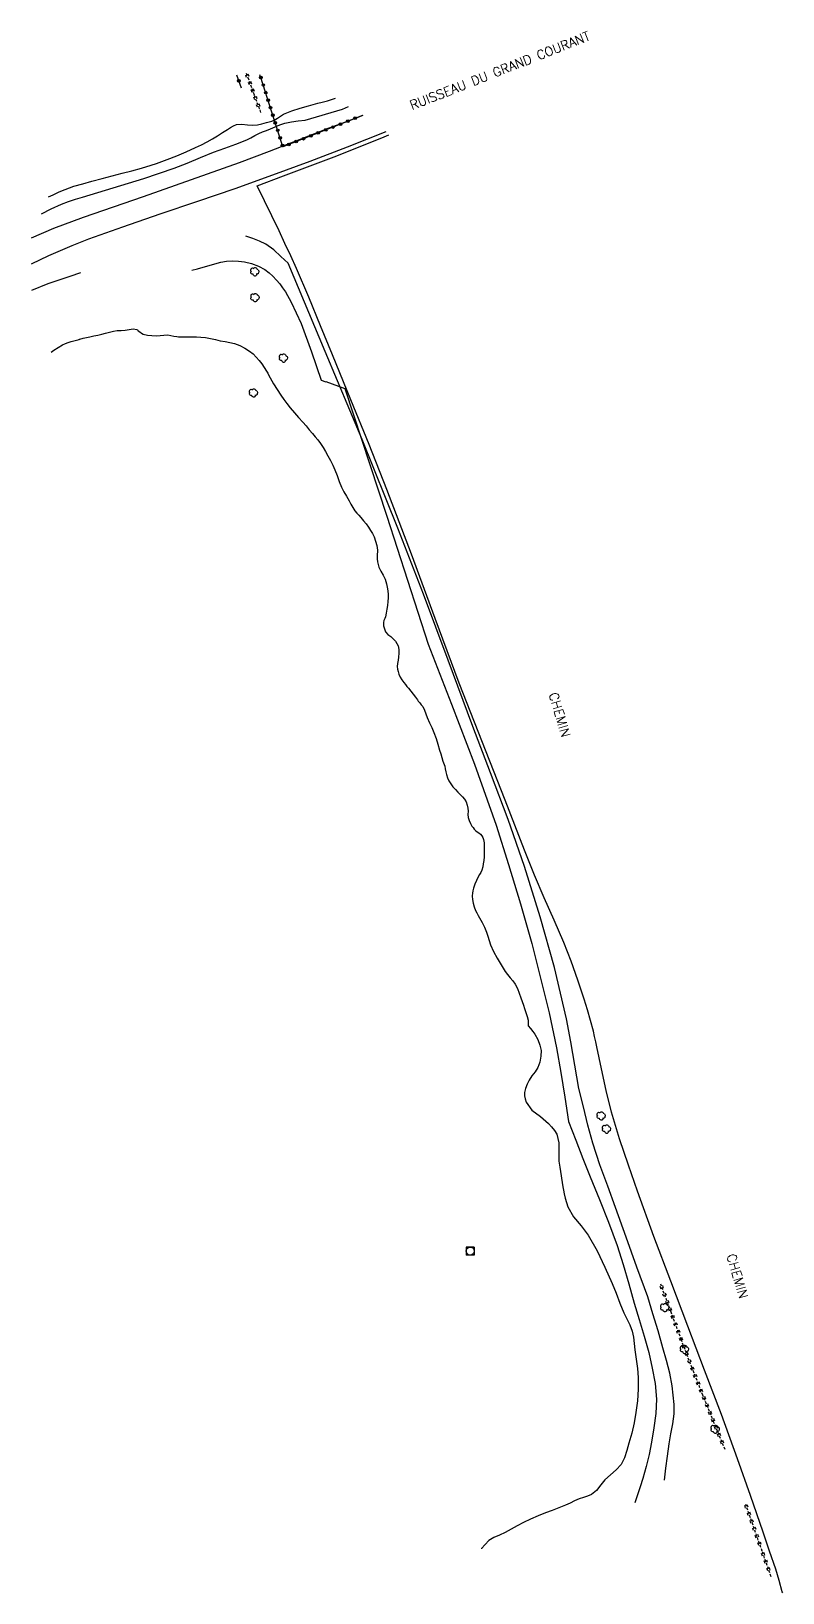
# Model space of a CAD drawing. Header units: millimetres. Extents: x 108169 to 108836, y 128000 to 129000.
# Drawn here: x 108694 to 108836.5, y 128167.1 to 128463 of the extents above; entities that cross this region are included whole.
import ezdxf
from ezdxf.enums import TextEntityAlignment as Align

# ---------------------------------------------------------------- set-up
doc = ezdxf.new("R2010")
doc.units = ezdxf.units.MM
doc.linetypes.add('DASHED', pattern=[0.75, 0.5, -0.25])
doc.layers.get('0').update_dxf_attribs({"linetype": 'CONTINUOUS'})
for name, color, linetype in [('W0071', 7, 'CONTINUOUS'), ('W0211', 2, 'CONTINUOUS'), ('W0214', 2, 'CONTINUOUS'), ('W0220', 5, 'DASHED'), ('W0300', 7, 'CONTINUOUS'), ('W0323', 7, 'CONTINUOUS'), ('W0330', 7, 'CONTINUOUS'), ('W0420', 7, 'CONTINUOUS'), ('W0510', 5, 'CONTINUOUS'), ('W0515', 5, 'CONTINUOUS'), ('W0986', 4, 'CONTINUOUS'), ('W0989', 7, 'CONTINUOUS')]:
    doc.layers.add(name, color=color, linetype=linetype)
doc.styles.get("Standard").update_dxf_attribs({"font": 'romans.shx', "width": 0.85})

# ---------------------------------------------------------------- blocks, each defined once
blk = doc.blocks.new('T420')
for p, q in [((0.75, 0.75), (-0.75, 0.75)), ((-0.75, 0.75), (-0.75, -0.75)), ((0.75, 0.75), (0.75, -0.75)), ((0.75, -0.75), (-0.75, -0.75))]:
    blk.add_line(p, q)
blk.add_ellipse((0, 0), major_axis=(-0.53, 0.53), ratio=1, start_param=3.926991, end_param=10.210176)
blk = doc.blocks.new('T300')
for p, q in [((-0.8, 0.51), (-0.86, 0.34)), ((-0.86, 0.34), (-0.86, 0.17)), ((-0.86, 0.17), (-0.74, 0.06)), ((-0.69, 0.63), (-0.8, 0.51)), ((-0.8, -0.06), (-0.74, 0.06)), ((-0.74, 0.06), (-0.69, 0.11)), ((-0.57, 0.69), (-0.69, 0.63)), ((-0.46, 0.69), (-0.57, 0.69)), ((-0.29, 0.63), (-0.46, 0.69)), ((-0.29, 0.63), (-0.17, 0.74)), ((-0.23, 0.57), (-0.29, 0.63)), ((-0.17, 0.74), (-0.06, 0.8)), ((-0.06, 0.8), (0.06, 0.8)), ((0.06, 0.8), (0.23, 0.74)), ((0.23, 0.74), (0.34, 0.63)), ((0.34, 0.63), (0.4, 0.51)), ((0.46, 0.46), (0.34, 0.46)), ((0.4, 0.51), (0.4, 0.46)), ((0.57, 0.4), (0.46, 0.46)), ((0.57, 0.4), (0.69, 0.29)), ((0.69, 0.29), (0.74, 0.17)), ((0.74, 0.06), (0.69, -0.17)), ((0.74, 0.17), (0.74, 0.06)), ((-0.8, -0.17), (-0.8, -0.06)), ((-0.8, -0.23), (-0.8, -0.17)), ((-0.74, -0.34), (-0.8, -0.23)), ((-0.69, -0.4), (-0.74, -0.34)), ((-0.51, -0.46), (-0.69, -0.4)), ((-0.4, -0.46), (-0.51, -0.46)), ((-0.4, -0.46), (-0.34, -0.46)), ((-0.34, -0.46), (-0.34, -0.4)), ((-0.34, -0.51), (-0.34, -0.46)), ((-0.29, -0.63), (-0.34, -0.51)), ((-0.17, -0.74), (-0.29, -0.63)), ((-0.06, -0.8), (-0.17, -0.74)), ((0.06, -0.8), (-0.06, -0.8)), ((0.17, -0.74), (0.06, -0.8)), ((0.23, -0.69), (0.17, -0.74)), ((0.29, -0.46), (0.23, -0.46)), ((0.29, -0.63), (0.23, -0.69)), ((0.46, -0.4), (0.29, -0.46)), ((0.34, -0.51), (0.29, -0.63)), ((0.34, -0.51), (0.34, -0.46)), ((0.57, -0.34), (0.46, -0.4)), ((0.63, -0.29), (0.57, -0.34)), ((0.69, -0.17), (0.63, -0.29))]:
    blk.add_line(p, q)
blk = doc.blocks.new('t220o')
at = {"color": 0, "linetype": 'Continuous'}
for p, q in [((-0.25, 0.25), (0.25, 0.25)), ((-0.25, -0.25), (0.25, -0.25))]:
    blk.add_line(p, q, dxfattribs=at)
blk = doc.blocks.new('t323o')
at = {"color": 0, "linetype": 'Continuous'}
for radius in [0.25, 0.15]:
    blk.add_circle((0, 0), radius, dxfattribs=at)

msp = doc.modelspace()

# ---------------------------------------------------------------- linework, layer by layer
at = {"layer": 'W0071'}
for points in [[(108797.83, 128262.69), (108797.07, 128267.1), (108796.31, 128271.52), (108795.46, 128275.91), (108793.17, 128285.62), (108790.47, 128295.23), (108787.5, 128304.76), (108784.41, 128313.66), (108781.08, 128322.48), (108777.73, 128331.29), (108773.06, 128343.85), (108768.34, 128356.38), (108763.51, 128368.88), (108756.71, 128385.66), (108749.7, 128402.36), (108742.69, 128419.06), (108741.33, 128420.34), (108739.96, 128421.61), (108738.48, 128422.69), (108737.26, 128423.27), (108735.98, 128423.75), (108734.7, 128424.22)], [(108724.42, 128417.73), (108725.51, 128418.03), (108726.6, 128418.34), (108727.7, 128418.63), (108728.81, 128418.94), (108729.92, 128419.25), (108731.04, 128419.45), (108732.17, 128419.52), (108733.3, 128419.49), (108734.42, 128419.35), (108735.76, 128419.02), (108737.07, 128418.53), (108738.28, 128417.87), (108739.08, 128417.28), (108739.82, 128416.6), (108740.51, 128415.87), (108741.11, 128415.15), (108741.66, 128414.39), (108742.18, 128413.62), (108743.29, 128411.7), (108744.25, 128409.67), (108745.17, 128407.64), (108747.13, 128402.3), (108748.99, 128396.91), (108749.82, 128396.62), (108749.83, 128396.62), (108749.83, 128396.63), (108749.82, 128396.63), (108753.45, 128395.34), (108761.4, 128371.14), (108769.25, 128346.9), (108773.67, 128335.52), (108778.04, 128324.12), (108782.1, 128312.61), (108784.49, 128305.16), (108786.76, 128297.67), (108788.86, 128290.14), (108790.56, 128283.59), (108792.15, 128277), (108793.55, 128270.38), (108794.38, 128265.74), (108795.12, 128261.07), (108795.86, 128256.41)], [(108814.03, 128188.45), (108814.32, 128190.75), (108814.61, 128193.05), (108814.93, 128195.35), (108815.27, 128197.25), (108815.63, 128199.16), (108815.84, 128201.07), (108815.84, 128202.82), (108815.71, 128204.57), (108815.5, 128206.32), (108815.04, 128208.75), (108814.4, 128211.15), (108813.74, 128213.55), (108812.82, 128216.78), (108811.84, 128219.99), (108810.86, 128223.2), (108808.81, 128228.85), (108806.77, 128234.5), (108804.74, 128240.16), (108803.27, 128244.19), (108801.8, 128248.23), (108800.47, 128252.31), (108799.53, 128255.75), (108798.68, 128259.22), (108797.83, 128262.69)], [(108795.86, 128256.41), (108797.22, 128252.92), (108798.57, 128249.43), (108799.93, 128245.94), (108801.69, 128241.63), (108803.45, 128237.33), (108805.07, 128232.97), (108806.21, 128229.35), (108807.25, 128225.69), (108808.29, 128222.03), (108809.25, 128218.91), (108810.21, 128215.79), (108811.04, 128212.64), (108811.7, 128209.72), (108812.25, 128206.77), (108812.51, 128203.82), (108812.39, 128201.1), (108812.04, 128198.37), (108811.57, 128195.67), (108811.11, 128193.36), (108810.56, 128191.07), (108809.93, 128188.8), (108809.45, 128187.24), (108808.94, 128185.7), (108808.42, 128184.15)]]:
    msp.add_lwpolyline(points, dxfattribs=at)
at = {"layer": 'W0211'}
for points in [[(108695.93, 128428.4), (108697.78, 128429.4), (108699.71, 128430.29), (108701.04, 128430.76), (108702.4, 128431.18), (108703.75, 128431.59), (108709.55, 128433.36), (108715.36, 128435.11), (108721.09, 128437.07), (108723.59, 128438.06), (108726.07, 128439.08), (108728.56, 128440.09), (108730.67, 128440.86), (108732.79, 128441.62), (108734.86, 128442.48), (108735.62, 128442.86), (108736.37, 128443.26), (108737.13, 128443.63), (108737.86, 128443.95), (108738.61, 128444.24), (108739.35, 128444.54), (108740.25, 128444.93), (108741.14, 128445.32), (108742.06, 128445.64), (108743.33, 128445.89), (108744.63, 128446.03), (108745.93, 128446.19), (108752.99, 128448.27), (108754.14, 128448.78)], [(108703.35, 128417.23), (108701.29, 128416.56), (108699.23, 128415.88), (108697.18, 128415.18), (108694.06, 128413.93)]]:
    msp.add_lwpolyline(points, dxfattribs=at)
at = {"layer": 'W0214'}
msp.add_lwpolyline([(108697.29, 128431.62), (108698.16, 128432.06), (108699.29, 128432.59), (108700.44, 128433.07), (108702.11, 128433.65), (108703.81, 128434.13), (108705.52, 128434.6), (108707.43, 128435.12), (108709.35, 128435.61), (108711.27, 128436.11), (108713.09, 128436.59), (108714.91, 128437.09), (108716.71, 128437.64), (108717.73, 128437.99), (108718.75, 128438.37), (108719.76, 128438.75), (108721.58, 128439.45), (108723.39, 128440.19), (108725.17, 128440.99), (108726.26, 128441.51), (108727.33, 128442.06), (108728.39, 128442.64), (108729.34, 128443.22), (108730.27, 128443.82), (108731.22, 128444.4), (108731.78, 128444.76), (108732.35, 128445.11), (108732.94, 128445.37), (108733.93, 128445.43), (108734.97, 128445.27), (108736, 128445.2), (108736.87, 128445.31), (108737.74, 128445.49), (108738.6, 128445.72), (108739.09, 128445.86), (108739.58, 128446.01), (108740.06, 128446.2), (108740.67, 128446.53), (108741.25, 128446.93), (108741.84, 128447.29), (108743.37, 128447.96), (108744.97, 128448.46), (108746.59, 128448.92), (108747.45, 128449.15), (108748.32, 128449.37), (108749.18, 128449.59), (108750.16, 128449.86), (108751.13, 128450.15), (108751.7, 128450.33)], dxfattribs=at)
at = {"layer": 'W0220'}
for points in [[(108734.75, 128455.09), (108735.05, 128454.27), (108736.28, 128450.94), (108737.5, 128447.6)], [(108825.52, 128194.26), (108823.42, 128199.42), (108821.32, 128204.58), (108819.26, 128209.75), (108817.25, 128215.03), (108815.29, 128220.32), (108813.32, 128225.62)], [(108832.56, 128175), (108829.43, 128183.89)], [(108834.26, 128170.18), (108832.56, 128175)]]:
    msp.add_lwpolyline(points, dxfattribs=at)
at = {"layer": 'W0323'}
for points in [[(108733.85, 128452.23), (108732.98, 128454.73)], [(108756.79, 128447.09), (108741.71, 128441.12), (108737.54, 128454.26), (108737.34, 128454.78)]]:
    msp.add_lwpolyline(points, dxfattribs=at)
at = {"layer": 'W0330'}
for points in [[(108800.55, 128273.54), (108799.99, 128275.56), (108799.43, 128277.59), (108798.84, 128279.6), (108797.64, 128283.21), (108796.32, 128286.79), (108794.94, 128290.34), (108793.15, 128294.61), (108791.26, 128298.85), (108789.42, 128303.1), (108787.51, 128307.82), (108785.66, 128312.56), (108783.81, 128317.31), (108780.9, 128324.7), (108778.01, 128332.1), (108775.14, 128339.51), (108770.56, 128351.73), (108766.06, 128363.97), (108761.43, 128376.17), (108758.03, 128384.7), (108754.57, 128393.21), (108751.08, 128401.71), (108748.85, 128407.18), (108746.61, 128412.65), (108744.27, 128418.07), (108743.19, 128420.45), (108742.09, 128422.82), (108740.97, 128425.19), (108739.6, 128428.04), (108738.21, 128430.89), (108736.82, 128433.73), (108741.85, 128435.63), (108746.88, 128437.53), (108751.9, 128439.45), (108760.91, 128443.01), (108761.8, 128443.37)], [(108833.97, 128175), (108832.74, 128178.59), (108830.35, 128185.57), (108827.9, 128192.54), (108824.82, 128200.93), (108821.65, 128209.29), (108818.49, 128217.66), (108815.26, 128226.16), (108812.02, 128234.66), (108808.94, 128243.21), (108807.21, 128248.17), (108805.52, 128253.15), (108804.02, 128258.18), (108803.01, 128262.29), (108802.12, 128266.43), (108801.23, 128270.57), (108801, 128271.56), (108800.78, 128272.55), (108800.55, 128273.54)], [(108836.46, 128167.14), (108836.37, 128167.33), (108835.75, 128169.47), (108835.13, 128171.6), (108833.97, 128175)]]:
    msp.add_lwpolyline(points, dxfattribs=at)
at = {"layer": 'W0510'}
for points in [[(108756.87, 128447.04), (108754.26, 128446.07), (108750.44, 128444.64), (108744.77, 128442.45), (108739.1, 128440.26), (108733.42, 128438.12), (108727.36, 128435.94), (108721.27, 128433.81), (108715.19, 128431.68), (108709.51, 128429.72), (108703.83, 128427.75), (108698.21, 128425.62), (108694, 128423.79)], [(108694.03, 128418.96), (108697.34, 128420.52), (108701.75, 128422.45), (108704.93, 128423.67), (108708.14, 128424.84), (108711.35, 128425.98), (108718.44, 128428.43), (108725.56, 128430.81), (108732.66, 128433.25), (108739.78, 128435.81), (108746.88, 128438.43), (108753.96, 128441.12), (108761.27, 128444.04)]]:
    msp.add_lwpolyline(points, dxfattribs=at)
at = {"layer": 'W0515'}
for points in [[(108697.76, 128402.23), (108698.28, 128402.6), (108699.09, 128403.13), (108699.93, 128403.59), (108700.47, 128403.83), (108701.01, 128404.05), (108701.57, 128404.24), (108702.06, 128404.38), (108702.57, 128404.49), (108703.06, 128404.63), (108703.11, 128404.65), (108703.16, 128404.66), (108703.21, 128404.68), (108703.84, 128404.86), (108704.48, 128405.01), (108705.12, 128405.15), (108705.87, 128405.31), (108706.61, 128405.45), (108707.36, 128405.61), (108708.1, 128405.81), (108708.83, 128406.03), (108709.57, 128406.2), (108710.31, 128406.3), (108711.06, 128406.35), (108711.81, 128406.4), (108712.57, 128406.54), (108713.32, 128406.66), (108713.99, 128406.51), (108714.08, 128406.44), (108714.18, 128406.36), (108714.27, 128406.29), (108714.59, 128406.06), (108714.91, 128405.84), (108715.25, 128405.65), (108716.02, 128405.43), (108716.85, 128405.36), (108717.68, 128405.34), (108718.42, 128405.38), (108719.16, 128405.46), (108719.89, 128405.47), (108720.46, 128405.38), (108721.02, 128405.25), (108721.59, 128405.16), (108721.9, 128405.14), (108722.21, 128405.14), (108722.52, 128405.13), (108723.17, 128405.12), (108723.83, 128405.13), (108724.48, 128405.12), (108725.33, 128405.1), (108726.18, 128405.07), (108727.03, 128405), (108727.97, 128404.83), (108728.9, 128404.6), (108729.84, 128404.38), (108730.75, 128404.23), (108731.66, 128404.08), (108732.54, 128403.86), (108733.53, 128403.48), (108734.49, 128403), (108735.38, 128402.42), (108736.04, 128401.87), (108736.66, 128401.26), (108737.23, 128400.61), (108737.72, 128399.98), (108738.18, 128399.31)], [(108738.18, 128399.31), (108738.6, 128398.63)], [(108738.6, 128398.63), (108738.84, 128398.21), (108739.07, 128397.78), (108739.3, 128397.35), (108739.94, 128396.24), (108740.6, 128395.14), (108741.3, 128394.07), (108741.88, 128393.26), (108742.47, 128392.46), (108743.09, 128391.68), (108743.88, 128390.75), (108744.69, 128389.84), (108745.5, 128388.93), (108746.1, 128388.23), (108746.7, 128387.53), (108747.29, 128386.82), (108747.81, 128386.2), (108748.32, 128385.58), (108748.81, 128384.94), (108749.31, 128384.17), (108749.78, 128383.38), (108750.23, 128382.57), (108750.7, 128381.7), (108751.15, 128380.81), (108751.57, 128379.91), (108752, 128378.82), (108752.4, 128377.71), (108752.84, 128376.63), (108753.28, 128375.76), (108753.76, 128374.91), (108754.24, 128374.06), (108754.59, 128373.42), (108754.94, 128372.79), (108755.33, 128372.18), (108755.7, 128371.73), (108756.1, 128371.3), (108756.49, 128370.87), (108756.99, 128370.27), (108757.48, 128369.66), (108757.94, 128369.03), (108758.33, 128368.44), (108758.69, 128367.84), (108758.99, 128367.21), (108759.29, 128366.4), (108759.51, 128365.56), (108759.61, 128364.7), (108759.61, 128364.6), (108759.61, 128364.5), (108759.61, 128364.4), (108759.6, 128363.94), (108759.58, 128363.48), (108759.59, 128363.03), (108759.66, 128362.5), (108759.77, 128361.97), (108759.92, 128361.46), (108760.28, 128360.69), (108760.72, 128359.96), (108761.1, 128359.2), (108761.37, 128358.3), (108761.56, 128357.37), (108761.65, 128356.43), (108761.65, 128355.69), (108761.59, 128354.95), (108761.51, 128354.21), (108761.41, 128353.5), (108761.29, 128352.79), (108761.13, 128352.09), (108761.01, 128351.72), (108760.87, 128351.36), (108760.79, 128350.99), (108760.8, 128350.39), (108760.94, 128349.78), (108761.17, 128349.23), (108761.61, 128348.73), (108762.18, 128348.31), (108762.7, 128347.84), (108763.03, 128347.44), (108763.33, 128347.02), (108763.56, 128346.58), (108763.7, 128345.9), (108763.69, 128345.17), (108763.63, 128344.45), (108763.54, 128343.85), (108763.41, 128343.25), (108763.36, 128342.66), (108763.42, 128342.17), (108763.53, 128341.68), (108763.68, 128341.21), (108763.94, 128340.65), (108764.28, 128340.11), (108764.64, 128339.6), (108764.92, 128339.24), (108765.22, 128338.88), (108765.52, 128338.53), (108765.97, 128337.98), (108766.42, 128337.42), (108766.85, 128336.85), (108767.02, 128336.59), (108767.19, 128336.33), (108767.36, 128336.07), (108767.64, 128335.74), (108767.94, 128335.42), (108768.21, 128335.08), (108768.55, 128334.41), (108768.8, 128333.68), (108769.06, 128332.96), (108769.49, 128332.01), (108769.93, 128331.07), (108770.34, 128330.12), (108770.73, 128329.02), (108771.08, 128327.91), (108771.42, 128326.79), (108771.63, 128326.1), (108771.83, 128325.41), (108772.05, 128324.73), (108772.16, 128324.42), (108772.27, 128324.1), (108772.37, 128323.79), (108772.49, 128323.25), (108772.57, 128322.7), (108772.7, 128322.16), (108772.92, 128321.56), (108773.19, 128320.97), (108773.51, 128320.41), (108773.92, 128319.85), (108774.4, 128319.32), (108774.88, 128318.81), (108775.32, 128318.39), (108775.77, 128317.98), (108776.15, 128317.52), (108776.42, 128316.98), (108776.62, 128316.4), (108776.76, 128315.8), (108776.8, 128315.21), (108776.79, 128314.61), (108776.84, 128314.03), (108777.01, 128313.47), (108777.25, 128312.93), (108777.54, 128312.42), (108777.75, 128312.12), (108777.97, 128311.83), (108778.22, 128311.57), (108778.53, 128311.33), (108778.86, 128311.12), (108779.15, 128310.88), (108779.39, 128310.57), (108779.59, 128310.22), (108779.75, 128309.86), (108779.87, 128309.27), (108779.88, 128308.65), (108779.87, 128308.03), (108779.87, 128307.31), (108779.84, 128306.59), (108779.77, 128305.87), (108779.69, 128305.27), (108779.58, 128304.67), (108779.41, 128304.09), (108779.2, 128303.65), (108778.96, 128303.23), (108778.72, 128302.8), (108778.38, 128302.1), (108778.08, 128301.39), (108777.84, 128300.66), (108777.73, 128300.17), (108777.64, 128299.68), (108777.61, 128299.18), (108777.61, 128298.95), (108777.63, 128298.72), (108777.65, 128298.49), (108777.77, 128297.79), (108777.97, 128297.11), (108778.22, 128296.45), (108778.46, 128295.96), (108778.73, 128295.48), (108779, 128295), (108779.46, 128294.12), (108779.91, 128293.24), (108780.31, 128292.34), (108780.57, 128291.55), (108780.79, 128290.74), (108781.05, 128289.94), (108781.64, 128288.63), (108782.33, 128287.37), (108783.07, 128286.13), (108783.45, 128285.51), (108783.85, 128284.89), (108784.26, 128284.29), (108784.76, 128283.67), (108785.29, 128283.07), (108785.75, 128282.44), (108786.17, 128281.61), (108786.5, 128280.73), (108786.82, 128279.84), (108787.06, 128279.17), (108787.3, 128278.5), (108787.52, 128277.82), (108787.78, 128277.09), (108788.02, 128276.36), (108788.17, 128275.62), (108788.19, 128275.27), (108788.19, 128274.91), (108788.19, 128274.56)], [(108788.19, 128274.56), (108788.64, 128274.03), (108789.09, 128273.51), (108789.49, 128272.96), (108790.02, 128271.98), (108790.43, 128270.93), (108790.63, 128269.87), (108790.61, 128268.8), (108790.39, 128267.71), (108790.03, 128266.68), (108789.53, 128265.85), (108788.9, 128265.08), (108788.36, 128264.26), (108787.98, 128263.51), (108787.66, 128262.72), (108787.51, 128261.92), (108787.52, 128261.31), (108787.63, 128260.7), (108787.79, 128260.11), (108788.87, 128258.6), (108790.51, 128257.39), (108792.05, 128256.08), (108792.63, 128255.42), (108793.18, 128254.74), (108793.63, 128254.02), (108794.01, 128252.42), (108793.98, 128250.66), (108794.03, 128248.91), (108794.09, 128248.54), (108794.16, 128248.17), (108794.22, 128247.8), (108794.47, 128246.12), (108794.71, 128244.43), (108795.03, 128242.75), (108795.23, 128241.9), (108795.45, 128241.06), (108795.73, 128240.24), (108796.82, 128238.37), (108798.24, 128236.66), (108799.59, 128234.89), (108801.25, 128231.93), (108802.72, 128228.86), (108804.09, 128225.74), (108804.85, 128223.9), (108805.57, 128222.04), (108806.33, 128220.2), (108806.89, 128219.04), (108807.47, 128217.88), (108807.92, 128216.69), (108808.15, 128215.54), (108808.27, 128214.36), (108808.39, 128213.18), (108808.65, 128211.42), (108808.9, 128209.66), (108809.06, 128207.9), (108809.06, 128205.7), (108808.9, 128203.49), (108808.62, 128201.3), (108808.27, 128199.35), (108807.83, 128197.41), (108807.29, 128195.51), (108806.89, 128194.1), (108806.44, 128192.72), (108805.81, 128191.45), (108804.9, 128190.42), (108803.81, 128189.51), (108802.75, 128188.56), (108801.94, 128187.56), (108801.14, 128186.53), (108800.2, 128185.73), (108799.46, 128185.41), (108798.67, 128185.2), (108797.88, 128184.95), (108797, 128184.56), (108796.13, 128184.13), (108795.26, 128183.72), (108794, 128183.22), (108792.74, 128182.75), (108791.47, 128182.27), (108790.07, 128181.7), (108788.67, 128181.1), (108787.29, 128180.46), (108786.13, 128179.83), (108784.98, 128179.17), (108783.83, 128178.53), (108782.78, 128178.06), (108781.72, 128177.6), (108780.75, 128177.01), (108780.02, 128176.31), (108779.38, 128175.5), (108779.33, 128175.45)]]:
    msp.add_lwpolyline(points, dxfattribs=at)

# ---------------------------------------------------------------- block references
at = {"layer": 'W0220'}
for p, rotation in [((108734.91, 128454.64), 290.4239405606232), ((108735.43, 128453.23), 290.2726856132384), ((108735.95, 128451.83), 290.2726856132384), ((108736.47, 128450.42), 290.0657048974604), ((108736.99, 128449.01), 290.0657048974604), ((108813.55, 128225.01), 110.3541498087814), ((108814.07, 128223.6), 110.3541498087814), ((108814.59, 128222.2), 110.3541498087814), ((108815.11, 128220.79), 110.3541498087814), ((108815.64, 128219.38), 110.3636626589656), ((108816.16, 128217.98), 110.3636626589656), ((108816.68, 128216.57), 110.3636626589656), ((108817.2, 128215.17), 110.3636626589656), ((108817.73, 128213.76), 110.8458773116161), ((108818.27, 128212.36), 110.8458773116161), ((108818.8, 128210.96), 110.8458773116161), ((108819.34, 128209.56), 111.6638632006694), ((108819.89, 128208.17), 111.6638632006694), ((108820.45, 128206.77), 111.6638632006694), ((108821, 128205.38), 111.6638632006694), ((108821.56, 128203.99), 112.1434070430314), ((108822.12, 128202.6), 112.1434070430314), ((108822.69, 128201.21), 112.1434070430314), ((108823.25, 128199.82), 112.1434070430314), ((108823.82, 128198.43), 112.1490575577994), ((108824.39, 128197.04), 112.1490575577994), ((108824.95, 128195.65), 112.1490575577994), ((108829.57, 128183.49), 109.3793097924187), ((108830.07, 128182.08), 109.3793097924187), ((108830.57, 128180.66), 109.3793097924187), ((108831.07, 128179.25), 109.3793097924187), ((108831.57, 128177.83), 109.3793097924187), ((108832.06, 128176.42), 109.3793097924187), ((108832.76, 128174.42), 109.3852992006051), ((108833.26, 128173.01), 109.3852992006051), ((108833.76, 128171.59), 109.3852992006051)]:
    msp.add_blockref('t220o', p, dxfattribs=dict(at, rotation=rotation))
at = {"layer": 'W0300'}
for p in [(108736.42, 128417.43), (108736.46, 128412.54), (108741.85, 128401.08), (108736.17, 128394.47), (108802.07, 128257.47), (108803.08, 128254.98), (108814.12, 128221.15), (108817.86, 128213.24), (108823.68, 128198.12)]:
    msp.add_blockref('T300', p, dxfattribs=at)
at = {"layer": 'W0323'}
for p, rotation in [((108737.54, 128454.25), 107.6069188142672), ((108733.36, 128453.65), 109.2284684374417), ((108738, 128452.83), 107.6069188142672), ((108738.45, 128451.4), 107.6069188142672), ((108738.9, 128449.97), 107.6069188142672), ((108739.36, 128448.54), 107.6069188142672), ((108739.81, 128447.11), 107.6069188142672), ((108740.26, 128445.68), 107.6069188142672), ((108751.21, 128444.88), 201.5870654064169), ((108752.61, 128445.43), 201.5870654064169), ((108754, 128445.98), 201.5870654064169), ((108755.4, 128446.54), 201.5870654064169), ((108740.72, 128444.25), 107.6069188142672), ((108741.17, 128442.82), 107.6069188142672), ((108744.24, 128442.12), 201.5870654064169), ((108745.63, 128442.67), 201.5870654064169), ((108747.03, 128443.22), 201.5870654064169), ((108748.42, 128443.78), 201.5870654064169), ((108749.82, 128444.33), 201.5870654064169), ((108741.63, 128441.39), 107.6069188142672), ((108742.84, 128441.57), 201.5870654064169)]:
    msp.add_blockref('t323o', p, dxfattribs=dict(at, rotation=rotation))
at = {"layer": 'W0420'}
msp.add_blockref('T420', (108777.21, 128231.88), dxfattribs=at)

# ---------------------------------------------------------------- texts
at = {"layer": 'W0986'}
msp.add_text('RUISSEAU DU GRAND COURANT', height=1.75, rotation=21.483, dxfattribs=at).set_placement((108782.84, 128455.57), align=Align.MIDDLE_CENTER)
at = {"layer": 'W0989'}
for p in [(108792.1, 128337.42), (108825.79, 128231.05)]:
    msp.add_text('CHEMIN', height=1.75, rotation=286.5039, dxfattribs=at).set_placement(p)

doc.saveas('drawing.dxf')
